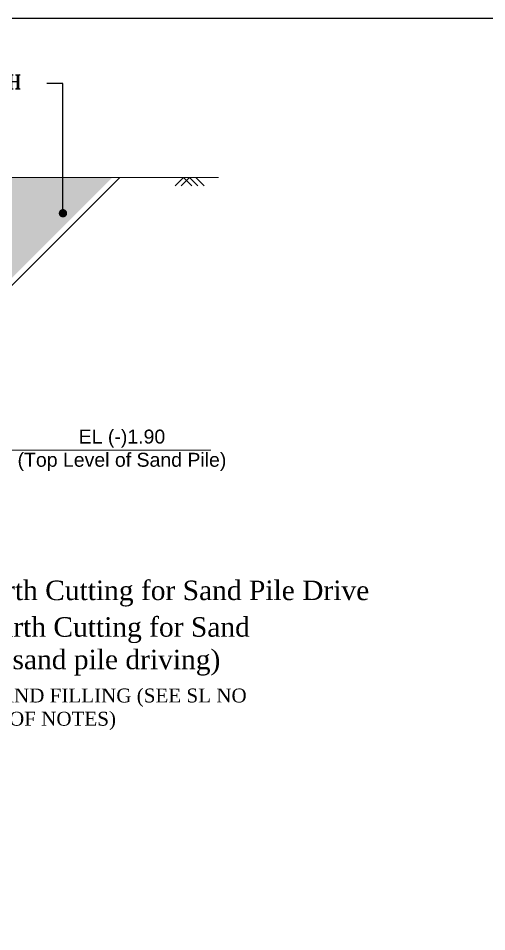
# Model space of a CAD drawing. Extents: x -358915 to 1258323, y -1585493 to -305611.
# Drawn here: x 1044211 to 1052615, y -1484838 to -1468443 of the extents above; entities that cross this region are included whole.
import ezdxf

# ---------------------------------------------------------------- set-up
doc = ezdxf.new("R2010")
doc.units = 0
doc.header["$LTSCALE"] = 300
doc.header["$MEASUREMENT"] = 0
doc.layers.add('Dim', color=7, linetype='CONTINUOUS', lineweight=9)
doc.layers.add('HATCH', color=252, linetype='CONTINUOUS', lineweight=5)
doc.layers.add('LINE', color=7, linetype='CONTINUOUS')
doc.layers.add('TEXT', color=10, linetype='CONTINUOUS')
doc.styles.add('Arial', font='arial.ttf')
doc.styles.add('BIG', font='ROMANT.SHX')
doc.dimstyles.new('dim_70', dxfattribs={"dimtxt": 140, "dimasz": 140, "dimexe": 70, "dimexo": 40, "dimgap": 50, "dimtad": 1, "dimdec": 0, "dimzin": 0, "dimdsep": 46, "dimtxsty": 'Arial', "dimcen": 0.09, "dimclrd": 5, "dimclre": 5, "dimclrt": 7, "dimadec": 0, "dimazin": 0, "dimtfac": 1, "dimtdec": 0, "dimtmove": 0, "dimatfit": 3, "dimfxl": 1, "dimtolj": 1, "dimtzin": 0, "dimarcsym": 0})

msp = doc.modelspace()

# ---------------------------------------------------------------- hatches: boundary and pattern name
at = {"layer": 'LINE', "lineweight": 9, "ltscale": 50}
h = msp.add_hatch(dxfattribs=at)
h.set_pattern_fill('AR-SAND', color=0, scale=80, style=0)
h.set_pattern_definition([(37.5, (2003.17, -4626.59), (-5.039469, 154.1459015), [0, -121.6, 0, -136, 0, -130]), (7.5, (2003.17, -4626.6), (141.582136, 225.771685), [0, -65.6, 0, -109.6, 0, -42]), (327.5, (1904.77, -4626.59), (249.131349, 0.452724), [0, -40, 0, -144, 0, -188]), (317.5, (1904.77, -4626.6), (240.490128, 70.214045), [0, -20, 0, -94.4, 0, -108])])
h.paths.add_polyline_path([(1038296.5, -1477345.5), (1038296.5, -1477005.8), (1038049.2, -1477005.8), (1038049.2, -1477345.5)], flags=9)
h.paths.add_polyline_path([(1042062.9, -1473372.9), (1042422.7, -1473020.2), (1042134.2, -1472725.9), (1041774.4, -1473078.5)], flags=24)
h.paths.add_polyline_path([(1041004.1, -1476192.7), (1045896.4, -1471300.4), (1043626.6, -1471300.4), (1038126.2, -1476800.8), (1038126.2, -1477334.7), (1039029.6, -1477334.7), (1039029.6, -1476192.7)])
h.paths.add_polyline_path([(1039862, -1477334.7), (1041004.1, -1476192.7), (1039029.6, -1476192.7), (1039029.6, -1477334.7)])

# ---------------------------------------------------------------- linework, layer by layer
at = {"layer": 'Dim', "ltscale": 500}
msp.add_line((1041917.3, -1476192.7), (1047663, -1476192.7, 0), dxfattribs=at)
at = {"layer": 'HATCH', "color": 5, "ltscale": 50}
msp.add_lwpolyline([(1035426, -1471300.4), (1047802.5, -1471300.4)], dxfattribs=at)
at = {"layer": 'HATCH', "color": 8, "lineweight": 15}
for points in [[(1047173.8, -1471300.4), (1047024, -1471450.2)], [(1047284.1, -1471300.4), (1047134.3, -1471450.2)], [(1047173.8, -1471300.4), (1047323.6, -1471450.2)], [(1047284.1, -1471300.4), (1047433.9, -1471450.2)], [(1047394.3, -1471300.4), (1047544.1, -1471450.2)]]:
    msp.add_lwpolyline(points, dxfattribs=at)
at = {"layer": 'LINE'}
msp.add_lwpolyline([(1085305.1, -1509316.5), (1027504.3, -1509316.5), (1027504.3, -1468443), (1085305.1, -1468443)], close=True, dxfattribs=at)
msp.add_lwpolyline([(1046033.3, -1471300.4), (1038842.2, -1478491.5)], dxfattribs=at)

# ---------------------------------------------------------------- texts
at = {"layer": 'LINE', "attachment_point": 8, "style": 'BIG'}
for s, insert, char_height, width in [('FILLED BY LOCAL EARTH', (1042077.2, -1469708.7), 250, 11058.005), ('{\\fTimes New Roman|b0|i0|c0|p18;1st Stage of Earth Cutting for Sand Pile Drive}', (1045647.8, -1479001.3), 350, 31814.626), ('{\\fTimes New Roman|b0|i0|c0|p18;2nd Stage of Earth Cutting for Sand Filling (after sand pile driving)}', (1044561.9, -1480241.8), 350, 8510.082), ('{\\fTimes New Roman|b0|i0|c0|p18;COMPACTED SAND FILLING (SEE SL NO 16 OF NOTES)}', (1044767.8, -1481221.5), 250, 7479.81)]:
    msp.add_mtext(s, dxfattribs=dict(at, insert=insert, char_height=char_height, width=width))
at = {"layer": 'TEXT', "color": 6, "insert": (1046070.6, -1476197, 0), "char_height": 250, "width": 4868.751, "attachment_point": 5, "style": 'Arial'}
msp.add_mtext('{\\C7;EL (-)1.90\\P(Top Level of Sand Pile)}', dxfattribs=at)

# ---------------------------------------------------------------- leaders
at = {"layer": 'HATCH', "color": 5, "ltscale": 50}
msp.add_leader([(1045012.3, -1471942.6), (1045012.3, -1469611.4), (1044722.1, -1469611.4)], dimstyle='dim_70', override={"dimasz": 150, "dimtad": 0, "dimldrblk": 'Dot'}, dxfattribs=at)

doc.saveas('drawing.dxf')
